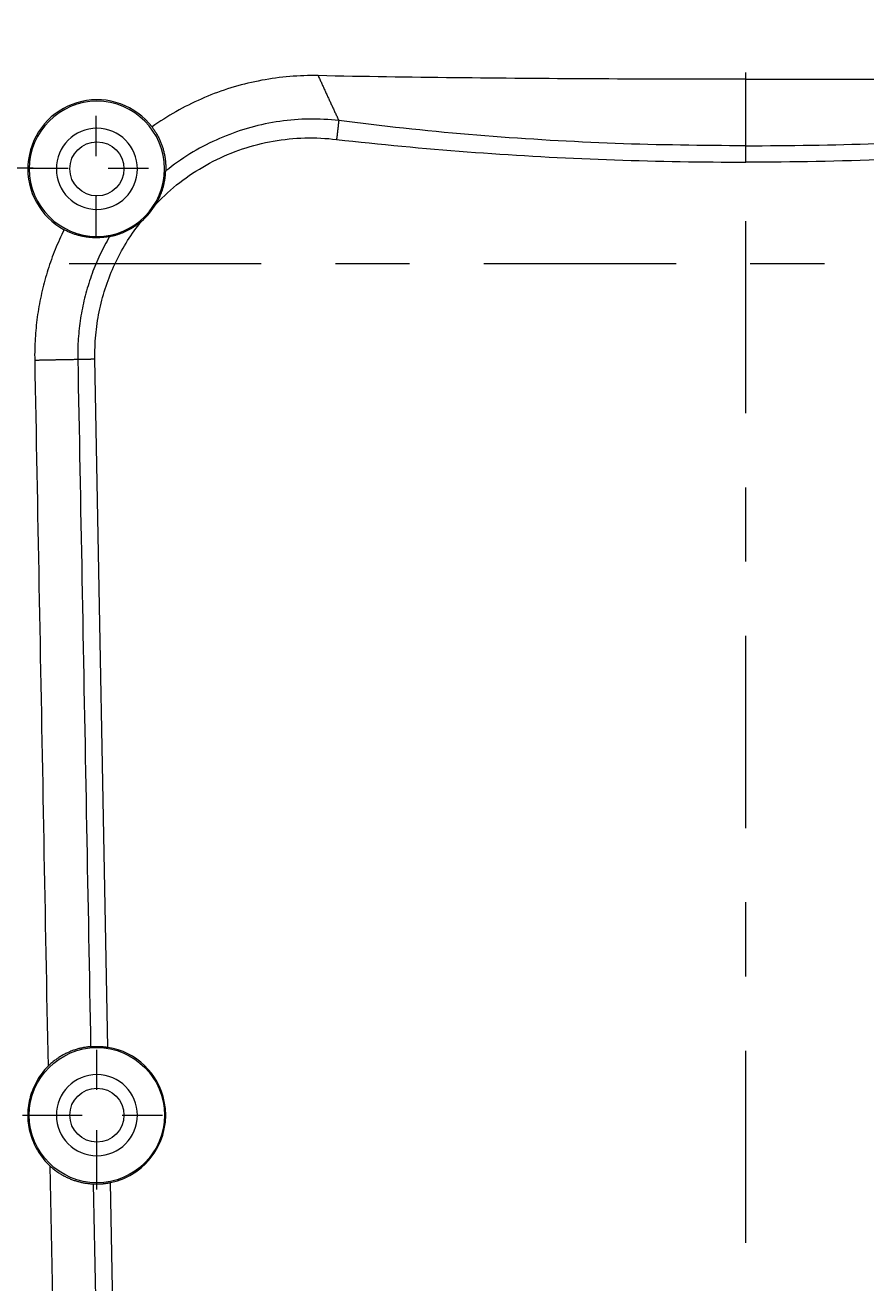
# Model space of a CAD drawing. Header units: inches. Extents: x 0 to 40, y 35.9 to 64.1.
# Drawn here: x 25.006 to 27.098, y 45.382 to 48.512 of the extents above; entities that cross this region are included whole.
import ezdxf

# ---------------------------------------------------------------- set-up
doc = ezdxf.new("R2010")
doc.units = ezdxf.units.IN
doc.header["$MEASUREMENT"] = 0
for name, pattern in [('AI-Linetype-12', [1.032687, 0.478297, -0.184797, 0.184797, -0.184797]), ('AI-Linetype-13', [1.032687, 0.478297, -0.184797, 0.184797, -0.184797]), ('AI-Linetype-36', [0.064649, 0.029943, -0.011569, 0.011569, -0.011569]), ('AI-Linetype-37', [0.064649, 0.029943, -0.011569, 0.011569, -0.011569]), ('AI-Linetype-40', [0.319717, 0.14808, -0.057213, 0.057213, -0.057213]), ('AI-Linetype-41', [0.319717, 0.14808, -0.057213, 0.057213, -0.057213])]:
    doc.linetypes.add(name, pattern=pattern)
doc.layers.add('2', color=7, linetype='Continuous')

# ---------------------------------------------------------------- blocks, each defined once
blk = doc.blocks.new('block 2081')
at = {"layer": '2', "color": 7, "lineweight": 18, "true_color": 0xffffff}
blk.add_lwpolyline([(25.2568, 43.5982), (25.2184, 45.6311)], dxfattribs=at)
blk = doc.blocks.new('block 2168')
at = {"layer": '2', "color": 7, "lineweight": 18, "true_color": 0xffffff}
blk.add_lwpolyline([(25.212, 45.9678), (25.1796, 47.6815)], dxfattribs=at)
blk = doc.blocks.new('block 2265')
at = {"layer": '2', "color": 7, "lineweight": 18, "true_color": 0xffffff}
blk.add_open_spline([(25.0835, 48.1547), (25.0835, 48.2105), (25.1287, 48.2557), (25.1844, 48.2557), (25.2402, 48.2557), (25.2854, 48.2105), (25.2854, 48.1547), (25.2854, 48.0989), (25.2402, 48.0537), (25.1844, 48.0537), (25.1287, 48.0537), (25.0835, 48.0989), (25.0835, 48.1547), (25.0835, 48.1547), (25.0835, 48.1547), (25.0835, 48.1547)], degree=3, knots=[0, 0, 0, 0, 1, 1, 1, 2, 2, 2, 3, 3, 3, 4, 4, 4, 5, 5, 5, 5], dxfattribs=at)
blk = doc.blocks.new('block 2274')
at = {"layer": '2', "color": 7, "lineweight": 18, "true_color": 0xffffff}
blk.add_open_spline([(25.3527, 45.7989), (25.3527, 45.8918), (25.2774, 45.9672), (25.1844, 45.9672), (25.0915, 45.9672), (25.0161, 45.8918), (25.0161, 45.7989), (25.0161, 45.706), (25.0915, 45.6306), (25.1844, 45.6306), (25.2774, 45.6306), (25.3527, 45.706), (25.3527, 45.7989), (25.3527, 45.7989), (25.3527, 45.7989), (25.3527, 45.7989)], degree=3, knots=[0, 0, 0, 0, 1, 1, 1, 2, 2, 2, 3, 3, 3, 4, 4, 4, 5, 5, 5, 5], dxfattribs=at)
blk = doc.blocks.new('block 2279')
at = {"layer": '2', "color": 7, "lineweight": 18, "true_color": 0xffffff}
blk.add_open_spline([(25.0161, 48.1547), (25.0161, 48.2476), (25.0915, 48.323), (25.1844, 48.323), (25.2774, 48.323), (25.3527, 48.2476), (25.3527, 48.1547), (25.3527, 48.0618), (25.2774, 47.9864), (25.1844, 47.9864), (25.0915, 47.9864), (25.0161, 48.0618), (25.0161, 48.1547), (25.0161, 48.1547), (25.0161, 48.1547), (25.0161, 48.1547)], degree=3, knots=[0, 0, 0, 0, 1, 1, 1, 2, 2, 2, 3, 3, 3, 4, 4, 4, 5, 5, 5, 5], dxfattribs=at)
blk = doc.blocks.new('block 2299')
at = {"layer": '2', "color": 7, "lineweight": 18, "true_color": 0xffffff}
blk.add_open_spline([(25.2518, 45.7989), (25.2518, 45.8361), (25.2216, 45.8662), (25.1844, 45.8662), (25.1473, 45.8662), (25.1171, 45.8361), (25.1171, 45.7989), (25.1171, 45.7617), (25.1473, 45.7316), (25.1844, 45.7316), (25.2216, 45.7316), (25.2518, 45.7617), (25.2518, 45.7989), (25.2518, 45.7989), (25.2518, 45.7989), (25.2518, 45.7989)], degree=3, knots=[0, 0, 0, 0, 1, 1, 1, 2, 2, 2, 3, 3, 3, 4, 4, 4, 5, 5, 5, 5], dxfattribs=at)
blk = doc.blocks.new('block 2333')
at = {"layer": '2', "color": 7, "lineweight": 18, "true_color": 0xffffff}
blk.add_open_spline([(25.2184, 45.6311), (25.311, 45.6499), (25.371, 45.7402), (25.3522, 45.8329), (25.3381, 45.9026), (25.2822, 45.9564), (25.212, 45.9678)], degree=3, knots=[0, 0, 0, 0, 1, 1, 1, 2, 2, 2, 2], dxfattribs=at)
blk = doc.blocks.new('block 2376')
at = {"layer": '2', "color": 7, "lineweight": 18, "true_color": 0xffffff}
blk.add_open_spline([(25.295, 48.024), (25.3096, 48.0364), (25.3221, 48.0512), (25.3319, 48.0678)], degree=3, dxfattribs=at)
blk = doc.blocks.new('block 2380')
at = {"layer": '2', "color": 7, "lineweight": 18, "true_color": 0xffffff}
blk.add_open_spline([(25.0835, 45.7989), (25.0835, 45.8547), (25.1287, 45.8999), (25.1844, 45.8999), (25.2402, 45.8999), (25.2854, 45.8547), (25.2854, 45.7989), (25.2854, 45.7432), (25.2402, 45.698), (25.1844, 45.698), (25.1287, 45.698), (25.0835, 45.7432), (25.0835, 45.7989), (25.0835, 45.7989), (25.0835, 45.7989), (25.0835, 45.7989)], degree=3, knots=[0, 0, 0, 0, 1, 1, 1, 2, 2, 2, 3, 3, 3, 4, 4, 4, 5, 5, 5, 5], dxfattribs=at)
blk = doc.blocks.new('block 2382')
at = {"layer": '2', "color": 7, "lineweight": 18, "true_color": 0xffffff}
blk.add_open_spline([(25.2518, 48.1547), (25.2518, 48.1919), (25.2216, 48.222), (25.1844, 48.222), (25.1473, 48.222), (25.1171, 48.1919), (25.1171, 48.1547), (25.1171, 48.1175), (25.1473, 48.0874), (25.1844, 48.0874), (25.2216, 48.0874), (25.2518, 48.1175), (25.2518, 48.1547), (25.2518, 48.1547), (25.2518, 48.1547), (25.2518, 48.1547)], degree=3, knots=[0, 0, 0, 0, 1, 1, 1, 2, 2, 2, 3, 3, 3, 4, 4, 4, 5, 5, 5, 5], dxfattribs=at)
blk = doc.blocks.new('block 2464')
at = {"layer": '2', "color": 7, "lineweight": 18, "true_color": 0xffffff}
blk.add_lwpolyline([(26.7998, 48.212), (26.8202, 48.2122), (26.8405, 48.2123), (26.8608, 48.2125), (26.8811, 48.2127), (26.9014, 48.2129), (26.9218, 48.2131), (26.9421, 48.2134), (26.9624, 48.2137), (26.9827, 48.214), (27.003, 48.2144), (27.0234, 48.2148), (27.0437, 48.2153), (27.064, 48.2159), (27.0843, 48.2165), (27.1046, 48.2171), (27.1249, 48.2179), (27.1452, 48.2187), (27.1655, 48.2195), (27.1858, 48.2204), (27.2061, 48.2213), (27.2265, 48.2224), (27.2467, 48.2234), (27.267, 48.2245), (27.2873, 48.2257), (27.3076, 48.2269), (27.3279, 48.2282), (27.3482, 48.2295), (27.3684, 48.2309), (27.3887, 48.2323), (27.409, 48.2338), (27.4292, 48.2353), (27.4495, 48.2369), (27.4697, 48.2385), (27.49, 48.2402), (27.5103, 48.242), (27.5305, 48.2438), (27.5507, 48.2456), (27.571, 48.2475), (27.5912, 48.2495), (27.6114, 48.2515), (27.6316, 48.2536), (27.6518, 48.2558), (27.672, 48.258), (27.6922, 48.2603), (27.7124, 48.2626), (27.7326, 48.2651), (27.7527, 48.2675), (27.7729, 48.2701), (27.793, 48.2726), (27.8132, 48.2752)], dxfattribs=at)
blk = doc.blocks.new('block 2477')
at = {"layer": '2', "color": 7, "lineweight": 18, "true_color": 0xffffff}
blk.add_lwpolyline([(25.3216, 48.259), (25.3229, 48.2572), (25.3242, 48.2553), (25.3255, 48.2535), (25.3268, 48.2516), (25.328, 48.2497), (25.3292, 48.2478), (25.3304, 48.2459), (25.3316, 48.244), (25.3328, 48.2421), (25.3339, 48.2401), (25.335, 48.2381), (25.3361, 48.2361), (25.3371, 48.2341), (25.3382, 48.2321), (25.3392, 48.2301), (25.3401, 48.228), (25.3411, 48.226), (25.342, 48.2239), (25.3429, 48.2218), (25.3437, 48.2197), (25.3446, 48.2176), (25.3454, 48.2154), (25.3462, 48.2133), (25.3469, 48.2111), (25.3477, 48.2089), (25.3484, 48.2067), (25.349, 48.2045), (25.3496, 48.2023), (25.3503, 48.2), (25.3508, 48.1977), (25.3514, 48.1955), (25.3519, 48.1932), (25.3524, 48.1909), (25.3528, 48.1886), (25.3533, 48.1862), (25.3537, 48.1839), (25.354, 48.1816), (25.3543, 48.1792), (25.3546, 48.1768), (25.3549, 48.1744), (25.3551, 48.1719), (25.3553, 48.1695), (25.3555, 48.1671), (25.3556, 48.1646), (25.3557, 48.1622), (25.3558, 48.1596), (25.3558, 48.1572), (25.3558, 48.1546), (25.3558, 48.1521), (25.3557, 48.1496)], dxfattribs=at)
blk = doc.blocks.new('block 2488')
at = {"layer": '2', "color": 7, "lineweight": 18, "true_color": 0xffffff}
blk.add_lwpolyline([(25.2156, 47.9863), (25.2171, 47.9866), (25.2187, 47.9869), (25.2202, 47.9872), (25.2218, 47.9876), (25.2233, 47.9879), (25.2249, 47.9883), (25.2265, 47.9887), (25.2281, 47.9891), (25.2297, 47.9896), (25.2314, 47.99), (25.2331, 47.9905), (25.2347, 47.991), (25.2364, 47.9916), (25.238, 47.9921), (25.2397, 47.9927), (25.2414, 47.9932), (25.243, 47.9939), (25.2447, 47.9945), (25.2464, 47.9951), (25.2481, 47.9958), (25.2498, 47.9965), (25.2514, 47.9972), (25.2531, 47.9979), (25.2548, 47.9986), (25.2564, 47.9994), (25.2581, 48.0002), (25.2597, 48.001), (25.2613, 48.0018), (25.263, 48.0026), (25.2646, 48.0034), (25.2662, 48.0043), (25.2678, 48.0052), (25.2694, 48.0061), (25.271, 48.007), (25.2726, 48.008), (25.2741, 48.0089), (25.2757, 48.0099), (25.2773, 48.0109), (25.2788, 48.0119), (25.2803, 48.0129), (25.2818, 48.014), (25.2833, 48.015), (25.2848, 48.0161), (25.2863, 48.0172), (25.2878, 48.0183), (25.2892, 48.0194), (25.2907, 48.0205), (25.2921, 48.0217), (25.2935, 48.0228), (25.295, 48.024)], dxfattribs=at)
blk = doc.blocks.new('block 2492')
at = {"layer": '2', "color": 7, "lineweight": 18, "true_color": 0xffffff}
blk.add_lwpolyline([(25.1029, 48.0031), (25.0999, 47.997), (25.097, 47.991), (25.0941, 47.9849), (25.0913, 47.9788), (25.0886, 47.9726), (25.0859, 47.9665), (25.0833, 47.9603), (25.0807, 47.9541), (25.0783, 47.9478), (25.0758, 47.9416), (25.0734, 47.9353), (25.0711, 47.929), (25.0689, 47.9227), (25.0667, 47.9163), (25.0646, 47.9099), (25.0625, 47.9035), (25.0605, 47.8972), (25.0586, 47.8907), (25.0567, 47.8843), (25.0549, 47.8778), (25.0531, 47.8713), (25.0514, 47.8648), (25.0498, 47.8583), (25.0482, 47.8518), (25.0467, 47.8453), (25.0453, 47.8387), (25.0439, 47.8322), (25.0425, 47.8256), (25.0413, 47.819), (25.0401, 47.8124), (25.039, 47.8058), (25.0379, 47.7991), (25.0369, 47.7925), (25.036, 47.7859), (25.0351, 47.7792), (25.0343, 47.7725), (25.0335, 47.7659), (25.0329, 47.7592), (25.0322, 47.7525), (25.0317, 47.7458), (25.0312, 47.7391), (25.0308, 47.7324), (25.0304, 47.7257), (25.0301, 47.719), (25.0299, 47.7122), (25.0297, 47.7055), (25.0296, 47.6988), (25.0295, 47.6921), (25.0296, 47.6854), (25.0297, 47.6786)], dxfattribs=at)
blk = doc.blocks.new('block 2512')
at = {"layer": '2', "color": 7, "lineweight": 18, "true_color": 0xffffff}
blk.add_lwpolyline([(25.7865, 48.2752), (25.7864, 48.2745), (25.7863, 48.2738), (25.7863, 48.2731), (25.7862, 48.2723), (25.7861, 48.2715), (25.786, 48.2707), (25.7859, 48.27), (25.7858, 48.2692), (25.7857, 48.2683), (25.7856, 48.2675), (25.7855, 48.2667), (25.7854, 48.2658), (25.7853, 48.2649), (25.7852, 48.2641), (25.7851, 48.2632), (25.785, 48.2623), (25.7849, 48.2613), (25.7848, 48.2604), (25.7847, 48.2595), (25.7846, 48.2586), (25.7844, 48.2576), (25.7843, 48.2566), (25.7842, 48.2557), (25.7841, 48.2547), (25.784, 48.2537), (25.7839, 48.2527), (25.7838, 48.2517), (25.7836, 48.2507), (25.7835, 48.2497), (25.7834, 48.2487), (25.7833, 48.2477), (25.7832, 48.2466), (25.7831, 48.2456), (25.783, 48.2446), (25.7828, 48.2435), (25.7827, 48.2425), (25.7826, 48.2415), (25.7825, 48.2404), (25.7823, 48.2394), (25.7822, 48.2383), (25.7821, 48.2373), (25.782, 48.2362), (25.7819, 48.2352), (25.7817, 48.2341), (25.7816, 48.2331), (25.7815, 48.232), (25.7814, 48.231), (25.7812, 48.23), (25.7811, 48.2289), (25.781, 48.2279)], dxfattribs=at)
blk = doc.blocks.new('block 2513')
at = {"layer": '2', "color": 7, "lineweight": 18, "true_color": 0xffffff}
blk.add_lwpolyline([(26.7998, 48.1713), (26.7998, 48.1722), (26.7998, 48.1731), (26.7998, 48.1739), (26.7998, 48.1748), (26.7998, 48.1757), (26.7998, 48.1766), (26.7998, 48.1775), (26.7998, 48.1784), (26.7998, 48.1792), (26.7998, 48.1801), (26.7998, 48.181), (26.7998, 48.1819), (26.7998, 48.1828), (26.7998, 48.1836), (26.7998, 48.1845), (26.7998, 48.1854), (26.7998, 48.1862), (26.7998, 48.1871), (26.7998, 48.188), (26.7998, 48.1888), (26.7998, 48.1897), (26.7998, 48.1905), (26.7998, 48.1914), (26.7998, 48.1922), (26.7998, 48.1931), (26.7998, 48.1939), (26.7998, 48.1947), (26.7998, 48.1956), (26.7998, 48.1964), (26.7998, 48.1972), (26.7998, 48.198), (26.7998, 48.1988), (26.7998, 48.1996), (26.7998, 48.2004), (26.7998, 48.2012), (26.7998, 48.202), (26.7998, 48.2027), (26.7998, 48.2035), (26.7998, 48.2043), (26.7998, 48.205), (26.7998, 48.2057), (26.7998, 48.2065), (26.7998, 48.2072), (26.7998, 48.2079), (26.7998, 48.2086), (26.7998, 48.2093), (26.7998, 48.21), (26.7998, 48.2107), (26.7998, 48.2114), (26.7998, 48.212)], dxfattribs=at)
blk = doc.blocks.new('block 2524')
at = {"layer": '2', "color": 7, "lineweight": 18, "true_color": 0xffffff}
blk.add_lwpolyline([(26.7998, 48.3777), (26.8211, 48.3777), (26.8424, 48.3777), (26.8638, 48.3777), (26.885, 48.3777), (26.9063, 48.3778), (26.9276, 48.3778), (26.9489, 48.3778), (26.9702, 48.3779), (26.9915, 48.3779), (27.0128, 48.378), (27.0341, 48.378), (27.0554, 48.3781), (27.0767, 48.3782), (27.098, 48.3782), (27.1193, 48.3783), (27.1406, 48.3784), (27.1619, 48.3785), (27.1832, 48.3786), (27.2045, 48.3788), (27.2258, 48.3789), (27.2471, 48.379), (27.2684, 48.3791), (27.2897, 48.3793), (27.311, 48.3794), (27.3323, 48.3796), (27.3535, 48.3798), (27.3749, 48.3799), (27.3962, 48.3801), (27.4174, 48.3803), (27.4387, 48.3805), (27.46, 48.3807), (27.4813, 48.3809), (27.5026, 48.3812), (27.5239, 48.3814), (27.5452, 48.3816), (27.5665, 48.3819), (27.5878, 48.3822), (27.6091, 48.3824), (27.6304, 48.3827), (27.6516, 48.383), (27.6729, 48.3833), (27.6942, 48.3836), (27.7155, 48.384), (27.7368, 48.3843), (27.7581, 48.3846), (27.7794, 48.385), (27.8007, 48.3854), (27.822, 48.3858), (27.8433, 48.3862), (27.8645, 48.3867)], dxfattribs=at)
blk = doc.blocks.new('block 2526')
at = {"layer": '2', "color": 7, "lineweight": 18, "true_color": 0xffffff}
blk.add_lwpolyline([(25.7352, 48.3867), (25.7362, 48.3844), (25.7372, 48.3822), (25.7382, 48.38), (25.7392, 48.3778), (25.7402, 48.3755), (25.7412, 48.3733), (25.7423, 48.3711), (25.7433, 48.3688), (25.7443, 48.3666), (25.7453, 48.3644), (25.7463, 48.3621), (25.7473, 48.3599), (25.7484, 48.3577), (25.7494, 48.3555), (25.7504, 48.3532), (25.7514, 48.351), (25.7525, 48.3488), (25.7535, 48.3465), (25.7545, 48.3443), (25.7555, 48.3421), (25.7565, 48.3399), (25.7576, 48.3376), (25.7586, 48.3354), (25.7596, 48.3332), (25.7606, 48.3309), (25.7617, 48.3287), (25.7627, 48.3265), (25.7637, 48.3243), (25.7648, 48.322), (25.7658, 48.3198), (25.7668, 48.3176), (25.7678, 48.3153), (25.7689, 48.3131), (25.7699, 48.3109), (25.7709, 48.3086), (25.772, 48.3064), (25.773, 48.3042), (25.774, 48.302), (25.7751, 48.2997), (25.7761, 48.2975), (25.7771, 48.2953), (25.7782, 48.293), (25.7792, 48.2908), (25.7803, 48.2886), (25.7813, 48.2864), (25.7823, 48.2841), (25.7834, 48.2819), (25.7844, 48.2797), (25.7854, 48.2774), (25.7865, 48.2752)], dxfattribs=at)
blk = doc.blocks.new('block 2534')
at = {"layer": '2', "color": 7, "lineweight": 18, "true_color": 0xffffff}
blk.add_lwpolyline([(25.1796, 47.6815), (25.1795, 47.6889), (25.1795, 47.6963), (25.1796, 47.7037), (25.1798, 47.711), (25.1801, 47.7184), (25.1805, 47.7257), (25.181, 47.7331), (25.1816, 47.7404), (25.1823, 47.7478), (25.1831, 47.7551), (25.184, 47.7624), (25.185, 47.7697), (25.1861, 47.777), (25.1873, 47.7843), (25.1886, 47.7915), (25.19, 47.7988), (25.1915, 47.806), (25.1931, 47.8132), (25.1948, 47.8204), (25.1967, 47.8275), (25.1986, 47.8346), (25.2006, 47.8417), (25.2027, 47.8488), (25.2049, 47.8559), (25.2072, 47.8628), (25.2097, 47.8698), (25.2122, 47.8768), (25.2148, 47.8837), (25.2175, 47.8905), (25.2203, 47.8974), (25.2231, 47.9042), (25.2261, 47.9109), (25.2292, 47.9177), (25.2324, 47.9243), (25.2356, 47.9309), (25.2389, 47.9375), (25.2424, 47.9441), (25.2459, 47.9505), (25.2495, 47.957), (25.2532, 47.9634), (25.257, 47.9697), (25.2608, 47.976), (25.2648, 47.9822), (25.2688, 47.9883), (25.273, 47.9944), (25.2773, 48.0004), (25.2816, 48.0063), (25.286, 48.0123), (25.2905, 48.0182), (25.295, 48.024)], dxfattribs=at)
blk = doc.blocks.new('block 2538')
at = {"layer": '2', "color": 7, "lineweight": 18, "true_color": 0xffffff}
blk.add_lwpolyline([(26.7998, 48.3777), (26.7786, 48.3777), (26.7573, 48.3777), (26.7359, 48.3777), (26.7146, 48.3777), (26.6934, 48.3778), (26.6721, 48.3778), (26.6508, 48.3778), (26.6295, 48.3779), (26.6082, 48.3779), (26.5869, 48.378), (26.5656, 48.378), (26.5443, 48.3781), (26.523, 48.3782), (26.5017, 48.3782), (26.4804, 48.3783), (26.4591, 48.3784), (26.4378, 48.3785), (26.4165, 48.3786), (26.3952, 48.3788), (26.3739, 48.3789), (26.3526, 48.379), (26.3313, 48.3791), (26.31, 48.3793), (26.2887, 48.3794), (26.2674, 48.3796), (26.2461, 48.3798), (26.2249, 48.3799), (26.2035, 48.3801), (26.1822, 48.3803), (26.161, 48.3805), (26.1397, 48.3807), (26.1184, 48.3809), (26.0971, 48.3812), (26.0758, 48.3814), (26.0545, 48.3816), (26.0332, 48.3819), (26.0119, 48.3822), (25.9906, 48.3824), (25.9693, 48.3827), (25.948, 48.383), (25.9268, 48.3833), (25.9055, 48.3836), (25.8842, 48.384), (25.8629, 48.3843), (25.8416, 48.3846), (25.8203, 48.385), (25.799, 48.3854), (25.7777, 48.3858), (25.7565, 48.3862), (25.7352, 48.3867)], dxfattribs=at)
blk = doc.blocks.new('block 2561')
at = {"layer": '2', "color": 7, "lineweight": 18, "true_color": 0xffffff}
blk.add_lwpolyline([(25.781, 48.2279), (25.8013, 48.2257), (25.8216, 48.2236), (25.8419, 48.2214), (25.8622, 48.2193), (25.8826, 48.2172), (25.9028, 48.2151), (25.9232, 48.2131), (25.9435, 48.2111), (25.9638, 48.2092), (25.9842, 48.2073), (26.0045, 48.2054), (26.0248, 48.2036), (26.0452, 48.2019), (26.0655, 48.2003), (26.0859, 48.1987), (26.1062, 48.1971), (26.1266, 48.1956), (26.147, 48.1942), (26.1673, 48.1928), (26.1877, 48.1914), (26.2081, 48.1901), (26.2285, 48.1889), (26.2489, 48.1877), (26.2692, 48.1864), (26.2896, 48.1853), (26.31, 48.1842), (26.3304, 48.1832), (26.3508, 48.1822), (26.3712, 48.1812), (26.3916, 48.1803), (26.412, 48.1794), (26.4324, 48.1786), (26.4528, 48.1778), (26.4732, 48.177), (26.4936, 48.1764), (26.514, 48.1757), (26.5344, 48.1751), (26.5549, 48.1745), (26.5753, 48.174), (26.5957, 48.1735), (26.6161, 48.1731), (26.6365, 48.1727), (26.6569, 48.1724), (26.6773, 48.1722), (26.6978, 48.1719), (26.7182, 48.1718), (26.7386, 48.1716), (26.759, 48.1715), (26.7794, 48.1714), (26.7998, 48.1713)], dxfattribs=at)
blk = doc.blocks.new('block 2568')
at = {"layer": '2', "color": 7, "lineweight": 18, "true_color": 0xffffff}
blk.add_lwpolyline([(25.2156, 47.9863), (25.2132, 47.9858), (25.2107, 47.9854), (25.2083, 47.985), (25.2058, 47.9847), (25.2034, 47.9844), (25.201, 47.9841), (25.1985, 47.9839), (25.1961, 47.9837), (25.1937, 47.9835), (25.1913, 47.9834), (25.1889, 47.9833), (25.1865, 47.9832), (25.1842, 47.9832), (25.1818, 47.9832), (25.1794, 47.9832), (25.1771, 47.9833), (25.1747, 47.9834), (25.1724, 47.9835), (25.17, 47.9837), (25.1677, 47.9839), (25.1654, 47.9841), (25.1631, 47.9844), (25.1608, 47.9847), (25.1585, 47.985), (25.1563, 47.9853), (25.154, 47.9857), (25.1517, 47.9861), (25.1495, 47.9865), (25.1472, 47.987), (25.145, 47.9875), (25.1428, 47.988), (25.1406, 47.9885), (25.1384, 47.9891), (25.1362, 47.9897), (25.134, 47.9904), (25.1319, 47.991), (25.1297, 47.9917), (25.1276, 47.9924), (25.1255, 47.9931), (25.1234, 47.9939), (25.1213, 47.9947), (25.1192, 47.9956), (25.1171, 47.9964), (25.115, 47.9973), (25.113, 47.9982), (25.1109, 47.9991), (25.1089, 48.0001), (25.1069, 48.001), (25.1049, 48.002), (25.1029, 48.0031)], dxfattribs=at)
blk = doc.blocks.new('block 2587')
at = {"layer": '2', "color": 7, "lineweight": 18, "true_color": 0xffffff}
blk.add_lwpolyline([(25.7352, 48.3867), (25.7263, 48.3868), (25.7174, 48.3868), (25.7085, 48.3867), (25.6997, 48.3865), (25.6909, 48.3862), (25.682, 48.3857), (25.6732, 48.3852), (25.6644, 48.3845), (25.6556, 48.3837), (25.6469, 48.3828), (25.6381, 48.3818), (25.6294, 48.3807), (25.6207, 48.3795), (25.612, 48.3781), (25.6033, 48.3767), (25.5947, 48.3751), (25.5861, 48.3734), (25.5775, 48.3717), (25.5689, 48.3698), (25.5603, 48.3678), (25.5518, 48.3657), (25.5434, 48.3635), (25.5349, 48.3611), (25.5265, 48.3587), (25.5181, 48.3562), (25.5097, 48.3535), (25.5014, 48.3508), (25.4931, 48.3479), (25.4848, 48.345), (25.4766, 48.3419), (25.4684, 48.3387), (25.4603, 48.3354), (25.4522, 48.3321), (25.4441, 48.3286), (25.4361, 48.325), (25.4281, 48.3213), (25.4202, 48.3175), (25.4123, 48.3136), (25.4045, 48.3096), (25.3967, 48.3055), (25.3889, 48.3013), (25.3812, 48.297), (25.3736, 48.2926), (25.366, 48.2881), (25.3585, 48.2835), (25.3509, 48.2788), (25.3435, 48.274), (25.3361, 48.2691), (25.3288, 48.2641), (25.3216, 48.259)], dxfattribs=at)
blk = doc.blocks.new('block 2589')
at = {"layer": '2', "color": 7, "lineweight": 18, "true_color": 0xffffff}
blk.add_lwpolyline([(25.7865, 48.2752), (25.7773, 48.2759), (25.7681, 48.2766), (25.7589, 48.2773), (25.7497, 48.2778), (25.7405, 48.2783), (25.7313, 48.2786), (25.7222, 48.2787), (25.713, 48.2787), (25.7038, 48.2785), (25.6946, 48.2781), (25.6854, 48.2775), (25.6762, 48.2768), (25.667, 48.276), (25.6578, 48.2751), (25.6487, 48.274), (25.6395, 48.2727), (25.6304, 48.2714), (25.6213, 48.2699), (25.6123, 48.2682), (25.6033, 48.2664), (25.5943, 48.2644), (25.5853, 48.2624), (25.5764, 48.2601), (25.5675, 48.2578), (25.5586, 48.2552), (25.5498, 48.2526), (25.541, 48.2498), (25.5323, 48.2469), (25.5236, 48.2438), (25.515, 48.2406), (25.5064, 48.2373), (25.4978, 48.2338), (25.4894, 48.2302), (25.4809, 48.2265), (25.4726, 48.2227), (25.4642, 48.2187), (25.456, 48.2146), (25.4478, 48.2104), (25.4397, 48.206), (25.4317, 48.2015), (25.4237, 48.1968), (25.4159, 48.192), (25.4081, 48.187), (25.4004, 48.1819), (25.3929, 48.1767), (25.3854, 48.1714), (25.3779, 48.166), (25.3705, 48.1606), (25.3631, 48.1551), (25.3557, 48.1496)], dxfattribs=at)
blk = doc.blocks.new('block 2591')
at = {"layer": '2', "color": 7, "lineweight": 18, "true_color": 0xffffff}
blk.add_lwpolyline([(27.8187, 48.2279), (27.8008, 48.2258), (27.7828, 48.2238), (27.7647, 48.2218), (27.7466, 48.2199), (27.7284, 48.218), (27.71, 48.2161), (27.6917, 48.2143), (27.6732, 48.2125), (27.6546, 48.2107), (27.636, 48.209), (27.6173, 48.2073), (27.5985, 48.2056), (27.5796, 48.2041), (27.5606, 48.2025), (27.5416, 48.2009), (27.5225, 48.1994), (27.5032, 48.1979), (27.4839, 48.1965), (27.4646, 48.1951), (27.4451, 48.1937), (27.4256, 48.1924), (27.406, 48.1911), (27.3863, 48.1898), (27.3665, 48.1886), (27.3466, 48.1874), (27.3248, 48.1861), (27.303, 48.1849), (27.2812, 48.1838), (27.2594, 48.1827), (27.2375, 48.1816), (27.2157, 48.1806), (27.1939, 48.1797), (27.172, 48.1788), (27.1501, 48.1779), (27.1283, 48.1771), (27.1064, 48.1764), (27.0846, 48.1757), (27.0627, 48.175), (27.0408, 48.1744), (27.019, 48.1739), (26.997, 48.1734), (26.9752, 48.173), (26.9533, 48.1726), (26.9313, 48.1723), (26.9095, 48.1719), (26.8876, 48.1717), (26.8656, 48.1715), (26.8437, 48.1714), (26.8218, 48.1713), (26.7998, 48.1713)], dxfattribs=at)
blk = doc.blocks.new('block 2597')
at = {"layer": '2', "color": 7, "lineweight": 18, "true_color": 0xffffff}
blk.add_lwpolyline([(25.1369, 47.6807), (25.1376, 47.6807), (25.1383, 47.6807), (25.139, 47.6808), (25.1397, 47.6808), (25.1405, 47.6808), (25.1412, 47.6808), (25.142, 47.6808), (25.1427, 47.6808), (25.1435, 47.6808), (25.1443, 47.6809), (25.1451, 47.6809), (25.1459, 47.6809), (25.1466, 47.6809), (25.1475, 47.6809), (25.1483, 47.6809), (25.1491, 47.6809), (25.1499, 47.681), (25.1507, 47.681), (25.1516, 47.681), (25.1524, 47.681), (25.1533, 47.681), (25.1541, 47.6811), (25.155, 47.6811), (25.1559, 47.6811), (25.1567, 47.6811), (25.1576, 47.6811), (25.1585, 47.6811), (25.1594, 47.6812), (25.1603, 47.6812), (25.1612, 47.6812), (25.162, 47.6812), (25.1629, 47.6812), (25.1639, 47.6812), (25.1648, 47.6813), (25.1657, 47.6813), (25.1666, 47.6813), (25.1675, 47.6813), (25.1684, 47.6813), (25.1694, 47.6813), (25.1703, 47.6814), (25.1712, 47.6814), (25.1721, 47.6814), (25.1731, 47.6814), (25.174, 47.6814), (25.1749, 47.6814), (25.1759, 47.6815), (25.1768, 47.6815), (25.1777, 47.6815), (25.1787, 47.6815), (25.1796, 47.6815)], dxfattribs=at)
blk = doc.blocks.new('block 2618')
at = {"layer": '2', "color": 7, "lineweight": 18, "true_color": 0xffffff}
blk.add_lwpolyline([(25.1689, 45.9695), (25.1696, 45.9696), (25.1703, 45.9696), (25.171, 45.9697), (25.1718, 45.9697), (25.1725, 45.9698), (25.1733, 45.9698), (25.174, 45.9698), (25.1748, 45.9699), (25.1756, 45.9699), (25.1763, 45.97), (25.1771, 45.97), (25.178, 45.97), (25.1788, 45.97), (25.1796, 45.9701), (25.1804, 45.9701), (25.1812, 45.9701), (25.1821, 45.9701), (25.1829, 45.9701), (25.1838, 45.9701), (25.1846, 45.9701), (25.1854, 45.9701), (25.1863, 45.9701), (25.1872, 45.9701), (25.1881, 45.9701), (25.1889, 45.97), (25.1898, 45.97), (25.1907, 45.97), (25.1916, 45.9699), (25.1925, 45.9699), (25.1934, 45.9698), (25.1943, 45.9698), (25.1952, 45.9697), (25.1962, 45.9697), (25.197, 45.9696), (25.198, 45.9695), (25.1989, 45.9695), (25.1998, 45.9694), (25.2008, 45.9693), (25.2017, 45.9692), (25.2026, 45.9691), (25.2035, 45.969), (25.2045, 45.9689), (25.2054, 45.9688), (25.2064, 45.9687), (25.2073, 45.9685), (25.2082, 45.9684), (25.2092, 45.9683), (25.2101, 45.9681), (25.2111, 45.968), (25.212, 45.9678)], dxfattribs=at)
blk = doc.blocks.new('block 2694')
at = {"layer": '2', "color": 7, "lineweight": 18, "true_color": 0xffffff}
blk.add_lwpolyline([(25.0297, 47.6786), (25.0303, 47.6435), (25.031, 47.6083), (25.0317, 47.5731), (25.0323, 47.538), (25.033, 47.5028), (25.0336, 47.4677), (25.0343, 47.4325), (25.035, 47.3973), (25.0356, 47.3622), (25.0363, 47.327), (25.0369, 47.2919), (25.0376, 47.2567), (25.0383, 47.2215), (25.0389, 47.1864), (25.0396, 47.1512), (25.0402, 47.1161), (25.0409, 47.0809), (25.0415, 47.0457), (25.0422, 47.0106), (25.0428, 46.9754), (25.0435, 46.9403), (25.0442, 46.9051), (25.0448, 46.8699), (25.0455, 46.8348), (25.0462, 46.7996), (25.0468, 46.7644), (25.0475, 46.7293), (25.0481, 46.6941), (25.0488, 46.659), (25.0495, 46.6238), (25.0501, 46.5886), (25.0508, 46.5535), (25.0514, 46.5183), (25.0521, 46.4832), (25.0527, 46.448), (25.0534, 46.4128), (25.0541, 46.3777), (25.0547, 46.3425), (25.0554, 46.3074), (25.056, 46.2722), (25.0567, 46.237), (25.0574, 46.2019), (25.058, 46.1667), (25.0587, 46.1316), (25.0593, 46.0964), (25.06, 46.0612), (25.0607, 46.0261), (25.0613, 45.9909), (25.062, 45.9557), (25.0627, 45.9206)], dxfattribs=at)
blk = doc.blocks.new('block 2697')
at = {"layer": '2', "color": 7, "lineweight": 18, "true_color": 0xffffff}
blk.add_lwpolyline([(25.1369, 47.6807), (25.1375, 47.6465), (25.1381, 47.6123), (25.1388, 47.578), (25.1394, 47.5438), (25.1401, 47.5096), (25.1407, 47.4754), (25.1413, 47.4412), (25.142, 47.4069), (25.1427, 47.3727), (25.1433, 47.3385), (25.1439, 47.3043), (25.1445, 47.27), (25.1452, 47.2358), (25.1458, 47.2016), (25.1465, 47.1674), (25.1471, 47.1331), (25.1478, 47.0989), (25.1484, 47.0647), (25.1491, 47.0304), (25.1497, 46.9962), (25.1503, 46.962), (25.151, 46.9278), (25.1516, 46.8936), (25.1522, 46.8593), (25.1529, 46.8251), (25.1535, 46.7909), (25.1542, 46.7567), (25.1548, 46.7225), (25.1555, 46.6882), (25.1561, 46.654), (25.1567, 46.6198), (25.1574, 46.5855), (25.158, 46.5513), (25.1587, 46.5171), (25.1593, 46.4829), (25.1599, 46.4486), (25.1606, 46.4144), (25.1612, 46.3802), (25.1619, 46.346), (25.1625, 46.3118), (25.1631, 46.2775), (25.1638, 46.2433), (25.1644, 46.2091), (25.1651, 46.1749), (25.1657, 46.1406), (25.1664, 46.1064), (25.167, 46.0722), (25.1676, 46.0379), (25.1683, 46.0037), (25.1689, 45.9695)], dxfattribs=at)
blk = doc.blocks.new('block 2735')
at = {"layer": '2', "color": 7, "lineweight": 18, "true_color": 0xffffff}
blk.add_lwpolyline([(25.3216, 48.259), (25.3137, 48.2685), (25.3052, 48.2775), (25.2961, 48.2857), (25.2864, 48.2933), (25.2763, 48.3002), (25.2657, 48.3064), (25.2548, 48.3118), (25.2434, 48.3164), (25.2317, 48.3202), (25.2199, 48.3232), (25.2078, 48.3253), (25.1955, 48.3266), (25.1832, 48.3269), (25.1709, 48.3264), (25.1587, 48.3249), (25.1466, 48.3225), (25.1348, 48.3194), (25.1232, 48.3153), (25.1119, 48.3106), (25.1009, 48.305), (25.0904, 48.2987), (25.0804, 48.2917), (25.0709, 48.284), (25.062, 48.2757), (25.0537, 48.2667), (25.0461, 48.2571), (25.0392, 48.247), (25.0331, 48.2363), (25.0277, 48.2253), (25.0231, 48.2138), (25.0194, 48.2021), (25.0164, 48.1902), (25.0142, 48.178), (25.0129, 48.1658), (25.0125, 48.1535), (25.0129, 48.1412), (25.0142, 48.1291), (25.0165, 48.1171), (25.0196, 48.1052), (25.0236, 48.0937), (25.0284, 48.0824), (25.034, 48.0716), (25.0403, 48.061), (25.0473, 48.051), (25.0551, 48.0414), (25.0634, 48.0325), (25.0725, 48.0241), (25.0821, 48.0164), (25.0922, 48.0093), (25.1029, 48.0031)], dxfattribs=at)
blk = doc.blocks.new('block 2736')
at = {"layer": '2', "color": 7, "lineweight": 18, "true_color": 0xffffff}
blk.add_lwpolyline([(25.0627, 45.9206), (25.0588, 45.9166), (25.055, 45.9124), (25.0515, 45.9082), (25.048, 45.9038), (25.0447, 45.8994), (25.0416, 45.8948), (25.0385, 45.8901), (25.0357, 45.8854), (25.033, 45.8805), (25.0305, 45.8756), (25.0281, 45.8707), (25.0259, 45.8656), (25.0238, 45.8605), (25.0219, 45.8553), (25.0202, 45.85), (25.0186, 45.8447), (25.0172, 45.8394), (25.016, 45.834), (25.0149, 45.8286), (25.0141, 45.8232), (25.0134, 45.8177), (25.0128, 45.8122), (25.0125, 45.8067), (25.0123, 45.8012), (25.0123, 45.7957), (25.0125, 45.7902), (25.0129, 45.7847), (25.0135, 45.7793), (25.0142, 45.7738), (25.0151, 45.7683), (25.0162, 45.7629), (25.0174, 45.7576), (25.0189, 45.7522), (25.0205, 45.7469), (25.0222, 45.7417), (25.0241, 45.7365), (25.0262, 45.7314), (25.0285, 45.7264), (25.0309, 45.7214), (25.0335, 45.7165), (25.0362, 45.7117), (25.0391, 45.7069), (25.0421, 45.7023), (25.0453, 45.6977), (25.0486, 45.6933), (25.052, 45.6889), (25.0556, 45.6847), (25.0594, 45.6806), (25.0633, 45.6766), (25.0673, 45.6727)], dxfattribs=at)
blk = doc.blocks.new('block 2737')
at = {"layer": '2', "color": 7, "lineweight": 18, "true_color": 0xffffff}
blk.add_lwpolyline([(25.0673, 45.6727), (25.0681, 45.6312), (25.0689, 45.5897), (25.0696, 45.5482), (25.0704, 45.5066), (25.0712, 45.4651), (25.072, 45.4236), (25.0728, 45.3821), (25.0735, 45.3406), (25.0743, 45.299), (25.0751, 45.2575), (25.0759, 45.216), (25.0766, 45.1744), (25.0774, 45.1329), (25.0782, 45.0914), (25.079, 45.0499), (25.0797, 45.0083), (25.0805, 44.9668), (25.0813, 44.9253), (25.0821, 44.8838), (25.0829, 44.8423), (25.0836, 44.8007), (25.0844, 44.7592), (25.0852, 44.7177), (25.086, 44.6761), (25.0868, 44.6346), (25.0875, 44.5931), (25.0883, 44.5516), (25.0891, 44.51), (25.0899, 44.4685), (25.0907, 44.427), (25.0914, 44.3855), (25.0922, 44.344), (25.093, 44.3024), (25.0938, 44.2609), (25.0946, 44.2194), (25.0954, 44.1778), (25.0961, 44.1363), (25.0969, 44.0948), (25.0977, 44.0533), (25.0985, 44.0117), (25.0992, 43.9702), (25.1, 43.9287), (25.1008, 43.8872), (25.1016, 43.8456), (25.1023, 43.8041), (25.1031, 43.7626), (25.1039, 43.7211), (25.1047, 43.6795), (25.1055, 43.638), (25.1062, 43.5965)], dxfattribs=at)
blk = doc.blocks.new('block 2776')
at = {"layer": '2', "color": 7, "lineweight": 18, "true_color": 0xffffff}
blk.add_lwpolyline([(25.3319, 48.0678), (25.3328, 48.0693), (25.3336, 48.0709), (25.3345, 48.0724), (25.3354, 48.074), (25.3362, 48.0756), (25.337, 48.0772), (25.3379, 48.0788), (25.3386, 48.0804), (25.3394, 48.082), (25.3402, 48.0836), (25.3409, 48.0853), (25.3416, 48.0869), (25.3423, 48.0886), (25.343, 48.0902), (25.3436, 48.0919), (25.3443, 48.0935), (25.3449, 48.0952), (25.3455, 48.0969), (25.3462, 48.0986), (25.3467, 48.1003), (25.3473, 48.1019), (25.3478, 48.1036), (25.3483, 48.1053), (25.3488, 48.107), (25.3493, 48.1087), (25.3498, 48.1104), (25.3503, 48.1121), (25.3507, 48.1139), (25.3511, 48.1155), (25.3515, 48.1172), (25.3519, 48.119), (25.3522, 48.1206), (25.3526, 48.1223), (25.3529, 48.1241), (25.3532, 48.1257), (25.3535, 48.1274), (25.3537, 48.1291), (25.354, 48.1307), (25.3542, 48.1324), (25.3544, 48.134), (25.3546, 48.1357), (25.3548, 48.1373), (25.355, 48.1389), (25.3551, 48.1405), (25.3552, 48.142), (25.3554, 48.1436), (25.3555, 48.1451), (25.3555, 48.1466), (25.3556, 48.1481), (25.3557, 48.1496)], dxfattribs=at)
blk = doc.blocks.new('block 2778')
at = {"layer": '2', "color": 7, "lineweight": 18, "true_color": 0xffffff}
blk.add_lwpolyline([(25.1753, 45.6278), (25.176, 45.6278), (25.1768, 45.6278), (25.1775, 45.6277), (25.1782, 45.6277), (25.179, 45.6277), (25.1797, 45.6277), (25.1805, 45.6277), (25.1812, 45.6277), (25.182, 45.6277), (25.1828, 45.6276), (25.1836, 45.6276), (25.1844, 45.6276), (25.1852, 45.6277), (25.186, 45.6277), (25.1869, 45.6277), (25.1877, 45.6277), (25.1885, 45.6277), (25.1893, 45.6277), (25.1902, 45.6278), (25.1911, 45.6278), (25.1919, 45.6278), (25.1928, 45.6279), (25.1936, 45.6279), (25.1945, 45.628), (25.1954, 45.6281), (25.1963, 45.6281), (25.1972, 45.6282), (25.198, 45.6283), (25.1989, 45.6283), (25.1999, 45.6284), (25.2008, 45.6285), (25.2017, 45.6286), (25.2026, 45.6287), (25.2035, 45.6288), (25.2044, 45.6289), (25.2053, 45.629), (25.2062, 45.6291), (25.2072, 45.6293), (25.2081, 45.6294), (25.209, 45.6295), (25.21, 45.6296), (25.2109, 45.6298), (25.2118, 45.6299), (25.2128, 45.6301), (25.2137, 45.6303), (25.2147, 45.6304), (25.2156, 45.6306), (25.2165, 45.6308), (25.2174, 45.6309), (25.2184, 45.6311)], dxfattribs=at)
blk = doc.blocks.new('block 2779')
at = {"layer": '2', "color": 7, "lineweight": 18, "true_color": 0xffffff}
blk.add_lwpolyline([(25.0673, 45.6727), (25.0692, 45.671), (25.0711, 45.6693), (25.0731, 45.6676), (25.0751, 45.666), (25.077, 45.6644), (25.079, 45.6629), (25.081, 45.6614), (25.083, 45.6598), (25.085, 45.6584), (25.0871, 45.657), (25.0891, 45.6556), (25.0912, 45.6543), (25.0933, 45.653), (25.0954, 45.6517), (25.0975, 45.6505), (25.0996, 45.6493), (25.1017, 45.6481), (25.1038, 45.647), (25.1059, 45.6459), (25.1081, 45.6448), (25.1102, 45.6438), (25.1124, 45.6428), (25.1146, 45.6418), (25.1167, 45.6409), (25.1189, 45.64), (25.1211, 45.6391), (25.1233, 45.6383), (25.1255, 45.6375), (25.1278, 45.6367), (25.13, 45.636), (25.1322, 45.6353), (25.1345, 45.6346), (25.1367, 45.6339), (25.1389, 45.6334), (25.1412, 45.6328), (25.1434, 45.6322), (25.1457, 45.6317), (25.148, 45.6312), (25.1502, 45.6308), (25.1525, 45.6304), (25.1547, 45.63), (25.157, 45.6296), (25.1593, 45.6293), (25.1616, 45.629), (25.1639, 45.6287), (25.1661, 45.6285), (25.1685, 45.6283), (25.1707, 45.6281), (25.173, 45.6279), (25.1753, 45.6278)], dxfattribs=at)
blk = doc.blocks.new('block 2780')
at = {"layer": '2', "color": 7, "lineweight": 18, "true_color": 0xffffff}
blk.add_lwpolyline([(25.1689, 45.9695), (25.1666, 45.9693), (25.1644, 45.9691), (25.1621, 45.9688), (25.1598, 45.9685), (25.1575, 45.9682), (25.1553, 45.9678), (25.153, 45.9674), (25.1507, 45.967), (25.1485, 45.9666), (25.1462, 45.9661), (25.144, 45.9656), (25.1418, 45.965), (25.1395, 45.9645), (25.1373, 45.9638), (25.135, 45.9632), (25.1328, 45.9626), (25.1306, 45.9618), (25.1284, 45.9611), (25.1262, 45.9604), (25.124, 45.9596), (25.1218, 45.9587), (25.1196, 45.9579), (25.1174, 45.957), (25.1153, 45.9561), (25.1131, 45.9551), (25.1109, 45.9542), (25.1088, 45.9531), (25.1067, 45.9521), (25.1045, 45.951), (25.1024, 45.9499), (25.1003, 45.9488), (25.0982, 45.9476), (25.0961, 45.9463), (25.094, 45.9451), (25.092, 45.9438), (25.0899, 45.9425), (25.0879, 45.9412), (25.0858, 45.9398), (25.0838, 45.9384), (25.0818, 45.9369), (25.0798, 45.9355), (25.0778, 45.9339), (25.0759, 45.9324), (25.074, 45.9308), (25.072, 45.9292), (25.0701, 45.9275), (25.0682, 45.9258), (25.0663, 45.9241), (25.0645, 45.9224), (25.0627, 45.9206)], dxfattribs=at)
blk = doc.blocks.new('block 2781')
at = {"layer": '2', "color": 7, "lineweight": 18, "true_color": 0xffffff}
blk.add_lwpolyline([(25.0297, 47.6786), (25.0319, 47.6787), (25.034, 47.6787), (25.0362, 47.6787), (25.0383, 47.6788), (25.0404, 47.6788), (25.0426, 47.6789), (25.0447, 47.6789), (25.0469, 47.679), (25.049, 47.679), (25.0511, 47.679), (25.0533, 47.6791), (25.0555, 47.6791), (25.0576, 47.6792), (25.0597, 47.6792), (25.0619, 47.6793), (25.064, 47.6793), (25.0662, 47.6793), (25.0683, 47.6794), (25.0704, 47.6794), (25.0726, 47.6795), (25.0747, 47.6795), (25.0769, 47.6795), (25.079, 47.6796), (25.0812, 47.6796), (25.0833, 47.6797), (25.0854, 47.6797), (25.0876, 47.6797), (25.0897, 47.6798), (25.0919, 47.6798), (25.094, 47.6799), (25.0961, 47.6799), (25.0983, 47.6799), (25.1004, 47.68), (25.1026, 47.6801), (25.1047, 47.6801), (25.1069, 47.6801), (25.109, 47.6802), (25.1112, 47.6802), (25.1133, 47.6803), (25.1154, 47.6803), (25.1176, 47.6803), (25.1197, 47.6804), (25.1219, 47.6804), (25.124, 47.6805), (25.1261, 47.6805), (25.1283, 47.6806), (25.1304, 47.6806), (25.1326, 47.6806), (25.1347, 47.6807), (25.1369, 47.6807)], dxfattribs=at)
blk = doc.blocks.new('block 2782')
at = {"layer": '2', "color": 7, "lineweight": 18, "true_color": 0xffffff}
blk.add_lwpolyline([(25.2156, 47.9863), (25.2126, 47.9806), (25.2096, 47.975), (25.2066, 47.9694), (25.2036, 47.9637), (25.2006, 47.9581), (25.1977, 47.9524), (25.1948, 47.9467), (25.1921, 47.9409), (25.1893, 47.9352), (25.1867, 47.9293), (25.1841, 47.9235), (25.1816, 47.9176), (25.1792, 47.9117), (25.1769, 47.9057), (25.1746, 47.8998), (25.1724, 47.8938), (25.1702, 47.8878), (25.1682, 47.8817), (25.1661, 47.8757), (25.1642, 47.8696), (25.1623, 47.8635), (25.1605, 47.8574), (25.1587, 47.8512), (25.157, 47.8451), (25.1554, 47.8389), (25.1538, 47.8327), (25.1523, 47.8265), (25.1509, 47.8203), (25.1495, 47.814), (25.1482, 47.8078), (25.147, 47.8015), (25.1459, 47.7952), (25.1448, 47.7889), (25.1438, 47.7826), (25.1428, 47.7763), (25.1419, 47.7699), (25.1411, 47.7636), (25.1404, 47.7573), (25.1397, 47.7509), (25.1391, 47.7445), (25.1386, 47.7382), (25.1381, 47.7318), (25.1377, 47.7254), (25.1373, 47.7191), (25.1371, 47.7126), (25.1369, 47.7063), (25.1368, 47.6999), (25.1368, 47.6935), (25.1368, 47.6871), (25.1369, 47.6807)], dxfattribs=at)
blk = doc.blocks.new('block 2793')
at = {"layer": '2', "color": 7, "lineweight": 18, "true_color": 0xffffff}
blk.add_lwpolyline([(25.1753, 45.6278), (25.1761, 45.5875), (25.1768, 45.5472), (25.1776, 45.5069), (25.1783, 45.4666), (25.1791, 45.4262), (25.1799, 45.3859), (25.1806, 45.3456), (25.1814, 45.3053), (25.1821, 45.265), (25.1829, 45.2247), (25.1836, 45.1844), (25.1844, 45.144), (25.1851, 45.1037), (25.1859, 45.0634), (25.1866, 45.0231), (25.1874, 44.9827), (25.1882, 44.9424), (25.1889, 44.9021), (25.1897, 44.8618), (25.1904, 44.8215), (25.1912, 44.7812), (25.192, 44.7409), (25.1927, 44.7005), (25.1935, 44.6602), (25.1942, 44.6199), (25.195, 44.5796), (25.1957, 44.5393), (25.1965, 44.499), (25.1973, 44.4586), (25.198, 44.4183), (25.1987, 44.378), (25.1995, 44.3377), (25.2003, 44.2974), (25.201, 44.2571), (25.2018, 44.2167), (25.2025, 44.1764), (25.2033, 44.1361), (25.204, 44.0958), (25.2048, 44.0555), (25.2056, 44.0152), (25.2063, 43.9749), (25.2071, 43.9345), (25.2078, 43.8942), (25.2086, 43.8539), (25.2093, 43.8136), (25.2101, 43.7732), (25.2109, 43.7329), (25.2116, 43.6926), (25.2123, 43.6523), (25.2131, 43.612)], dxfattribs=at)
blk = doc.blocks.new('block 2802')
at = {"layer": '2', "color": 7, "lineweight": 18, "true_color": 0xffffff}
blk.add_lwpolyline([(25.3319, 48.0678), (25.339, 48.0747), (25.346, 48.0816), (25.3532, 48.0884), (25.3604, 48.0951), (25.3677, 48.1018), (25.3752, 48.1082), (25.3827, 48.1146), (25.3905, 48.1207), (25.3983, 48.1267), (25.4063, 48.1325), (25.4144, 48.1382), (25.4226, 48.1437), (25.4309, 48.1491), (25.4394, 48.1543), (25.4479, 48.1593), (25.4565, 48.1642), (25.4651, 48.169), (25.4739, 48.1736), (25.4828, 48.178), (25.4917, 48.1822), (25.5007, 48.1863), (25.5098, 48.1903), (25.519, 48.194), (25.5282, 48.1976), (25.5375, 48.2011), (25.5468, 48.2043), (25.5562, 48.2074), (25.5657, 48.2102), (25.5753, 48.2129), (25.5848, 48.2155), (25.5944, 48.2178), (25.6041, 48.22), (25.6138, 48.222), (25.6235, 48.2238), (25.6333, 48.2254), (25.6431, 48.2268), (25.6529, 48.2281), (25.6627, 48.2292), (25.6725, 48.23), (25.6824, 48.2308), (25.6923, 48.2313), (25.7021, 48.2316), (25.712, 48.2318), (25.7219, 48.2318), (25.7318, 48.2316), (25.7417, 48.2312), (25.7515, 48.2306), (25.7614, 48.2299), (25.7712, 48.2289), (25.781, 48.2279)], dxfattribs=at)
blk = doc.blocks.new('block 2811')
at = {"layer": '2', "color": 7, "lineweight": 18, "true_color": 0xffffff}
blk.add_lwpolyline([(26.7998, 48.212), (26.7998, 48.2153), (26.7998, 48.2187), (26.7998, 48.222), (26.7998, 48.2253), (26.7998, 48.2286), (26.7998, 48.2319), (26.7998, 48.2352), (26.7998, 48.2385), (26.7998, 48.2418), (26.7998, 48.2452), (26.7998, 48.2485), (26.7998, 48.2518), (26.7998, 48.2551), (26.7998, 48.2584), (26.7998, 48.2617), (26.7998, 48.265), (26.7998, 48.2683), (26.7998, 48.2716), (26.7998, 48.275), (26.7998, 48.2783), (26.7998, 48.2816), (26.7998, 48.2849), (26.7998, 48.2882), (26.7998, 48.2915), (26.7998, 48.2949), (26.7998, 48.2982), (26.7998, 48.3015), (26.7998, 48.3048), (26.7998, 48.3081), (26.7998, 48.3114), (26.7998, 48.3147), (26.7998, 48.318), (26.7998, 48.3214), (26.7998, 48.3247), (26.7998, 48.328), (26.7998, 48.3313), (26.7998, 48.3346), (26.7998, 48.3379), (26.7998, 48.3412), (26.7998, 48.3445), (26.7998, 48.3478), (26.7998, 48.3512), (26.7998, 48.3545), (26.7998, 48.3578), (26.7998, 48.3611), (26.7998, 48.3644), (26.7998, 48.3677), (26.7998, 48.371), (26.7998, 48.3744), (26.7998, 48.3777)], dxfattribs=at)
blk = doc.blocks.new('block 2812')
at = {"layer": '2', "color": 7, "lineweight": 18, "true_color": 0xffffff}
blk.add_lwpolyline([(26.7998, 48.212), (26.7795, 48.2122), (26.7592, 48.2124), (26.7389, 48.2125), (26.7186, 48.2127), (26.6982, 48.2129), (26.6779, 48.2132), (26.6576, 48.2134), (26.6373, 48.2137), (26.6169, 48.2141), (26.5967, 48.2145), (26.5763, 48.2149), (26.556, 48.2154), (26.5357, 48.2159), (26.5154, 48.2165), (26.4951, 48.2172), (26.4748, 48.2179), (26.4545, 48.2187), (26.4341, 48.2195), (26.4139, 48.2204), (26.3936, 48.2213), (26.3733, 48.2224), (26.3529, 48.2234), (26.3327, 48.2245), (26.3124, 48.2257), (26.2921, 48.2269), (26.2718, 48.2282), (26.2515, 48.2295), (26.2313, 48.2309), (26.211, 48.2323), (26.1907, 48.2338), (26.1705, 48.2353), (26.1502, 48.2369), (26.1299, 48.2385), (26.1097, 48.2402), (26.0894, 48.242), (26.0692, 48.2438), (26.049, 48.2456), (26.0287, 48.2475), (26.0085, 48.2495), (25.9883, 48.2515), (25.9681, 48.2536), (25.9479, 48.2558), (25.9277, 48.258), (25.9075, 48.2603), (25.8873, 48.2627), (25.8671, 48.2651), (25.847, 48.2676), (25.8268, 48.2701), (25.8067, 48.2726), (25.7865, 48.2752)], dxfattribs=at)
blk = doc.blocks.new('block 3297')
at = {"layer": '2', "color": 1, "linetype": 'AI-Linetype-12', "lineweight": 18, "true_color": 0xff0000}
blk.add_lwpolyline([(24.0823, 47.9193), (29.5174, 47.9193)], dxfattribs=at)
blk = doc.blocks.new('block 3298')
at = {"layer": '2', "color": 1, "linetype": 'AI-Linetype-13', "lineweight": 18, "true_color": 0xff0000}
blk.add_lwpolyline([(26.7998, 42.383), (26.7998, 53.4557)], dxfattribs=at)
blk = doc.blocks.new('block 3321')
at = {"layer": '2', "color": 1, "linetype": 'AI-Linetype-36', "lineweight": 18, "true_color": 0xff0000}
blk.add_lwpolyline([(25.0125, 48.1567), (25.3527, 48.1567)], dxfattribs=at)
blk = doc.blocks.new('block 3322')
at = {"layer": '2', "color": 1, "linetype": 'AI-Linetype-37', "lineweight": 18, "true_color": 0xff0000}
blk.add_lwpolyline([(25.1826, 47.9864), (25.1826, 48.3269)], dxfattribs=at)
blk = doc.blocks.new('block 3325')
at = {"layer": '2', "color": 1, "linetype": 'AI-Linetype-40', "lineweight": 18, "true_color": 0xff0000}
blk.add_lwpolyline([(24.9993, 45.7989), (25.3695, 45.7989)], dxfattribs=at)
blk = doc.blocks.new('block 3326')
at = {"layer": '2', "color": 1, "linetype": 'AI-Linetype-41', "lineweight": 18, "true_color": 0xff0000}
blk.add_lwpolyline([(25.1844, 45.6138), (25.1844, 45.984)], dxfattribs=at)
blk = doc.blocks.new('block 3569')
at = {"color": 5, "lineweight": 18, "true_color": 0x0000ff}
blk.add_lwpolyline([(25.0255, 48.1567), (24.1544, 48.1567)], dxfattribs=at)
blk = doc.blocks.new('block 3570')
at = {"color": 5, "lineweight": 18, "true_color": 0x0000ff}
blk.add_lwpolyline([(24.3811, 47.9193), (24.1544, 47.9193)], dxfattribs=at)
blk = doc.blocks.new('block 3571')
at = {"color": 5, "lineweight": 18, "true_color": 0x0000ff}
blk.add_lwpolyline([(24.1666, 48.3249), (24.1666, 48.4932)], dxfattribs=at)
blk = doc.blocks.new('block 3572')
at = {"color": 5, "lineweight": 18, "true_color": 0x0000ff}
blk.add_lwpolyline([(24.1666, 47.7511), (24.1666, 47.5828)], dxfattribs=at)
blk = doc.blocks.new('block 3573')
at = {"true_color": 0x0000ff}
h = blk.add_hatch(color=5, dxfattribs=at)
h.dxf.hatch_style = 2
h.paths.add_polyline_path([(24.1385, 48.3249), (24.1946, 48.3249), (24.1666, 48.1567)])
at = {"lineweight": 0}
blk.add_lwpolyline([(24.1385, 48.3249), (24.1946, 48.3249), (24.1666, 48.1567), (24.1385, 48.3249)], dxfattribs=at)
blk = doc.blocks.new('block 3574')
at = {"true_color": 0x0000ff}
h = blk.add_hatch(color=5, dxfattribs=at)
h.dxf.hatch_style = 2
h.paths.add_polyline_path([(24.1385, 47.7511), (24.1946, 47.7511), (24.1666, 47.9193)])
at = {"lineweight": 0}
blk.add_lwpolyline([(24.1385, 47.7511), (24.1946, 47.7511), (24.1666, 47.9193), (24.1385, 47.7511)], dxfattribs=at)
blk = doc.blocks.new('block 3575')
at = {"color": 4, "true_color": 0x00ffff, "insert": (24.3331, 46.8471), "char_height": 0.336544, "attachment_point": 7, "rotation": 90}
blk.add_mtext('\\fTxt|b0|i0|c0|p34;\\W1;3.5', dxfattribs=at)
blk = doc.blocks.new('block 3576')
at = {"lineweight": 0}
blk.add_lwpolyline([(25.0298, 48.1567), (25.0298, 48.1567)], dxfattribs=at)
blk = doc.blocks.new('block 3577')
at = {"lineweight": 0}
blk.add_lwpolyline([(24.3854, 47.9193), (24.3854, 47.9193)], dxfattribs=at)
blk = doc.blocks.new('block 3578')
at = {"lineweight": 0}
blk.add_lwpolyline([(24.1666, 47.9193), (24.1666, 47.9193)], dxfattribs=at)
blk = doc.blocks.new('block 3568')
for name in ['block 3571', 'block 3573', 'block 3569', 'block 3576', 'block 3574', 'block 3570', 'block 3578', 'block 3577', 'block 3572', 'block 3575']:
    blk.add_blockref(name, (0, 0))

msp = doc.modelspace()

# ---------------------------------------------------------------- block references
msp.add_blockref('block 3568', (0, 0))
at = {"layer": '2'}
for name in ['block 3298', 'block 2587', 'block 2526', 'block 2538', 'block 2524', 'block 2811', 'block 2735', 'block 2279', 'block 3322', 'block 2265', 'block 2477', 'block 2589', 'block 2512', 'block 2812', 'block 2464', 'block 2382', 'block 2802', 'block 2561', 'block 2591', 'block 2513', 'block 3321', 'block 2776', 'block 2376', 'block 2492', 'block 2568', 'block 2534', 'block 2488', 'block 2782', 'block 3297', 'block 2781', 'block 2694', 'block 2597', 'block 2697', 'block 2168', 'block 2274', 'block 2780', 'block 2618', 'block 3326', 'block 2333', 'block 2736', 'block 2380', 'block 2299', 'block 3325', 'block 2737', 'block 2779', 'block 2778', 'block 2793', 'block 2081']:
    msp.add_blockref(name, (0, 0), dxfattribs=at)

doc.saveas('drawing.dxf')
